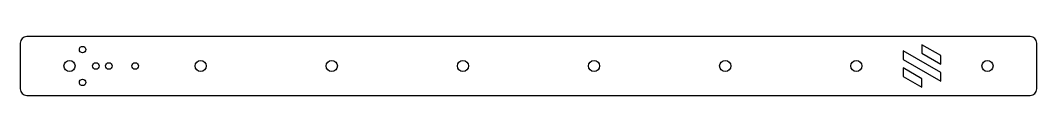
# Model space of a CAD drawing. Header units: millimetres. Extents: x 8 to 318, y 24 to 42.
import ezdxf

# ---------------------------------------------------------------- set-up
doc = ezdxf.new("R2010")
doc.units = ezdxf.units.MM
doc.layers.get('0').update_dxf_attribs({"linetype": 'CONTINUOUS'})

msp = doc.modelspace()

# ---------------------------------------------------------------- linework, layer by layer
for p, q in [((316, 42.11), (10, 42.11)), ((8, 40.11), (8, 26.11)), ((318, 26.11), (318, 40.11)), ((10, 24.11), (316, 24.11))]:
    msp.add_line(p, q)
for points in [[(277.26, 37.72), (277.26, 35.12), (288.74, 28.5), (288.74, 31.09)], [(283, 37), (288.74, 33.69), (288.74, 36.29), (283, 39.6)], [(277.26, 32.52), (277.26, 29.92), (283, 26.61), (283, 29.21)]]:
    msp.add_lwpolyline(points, close=True)
for centre, radius in [((27, 38.11), 1), ((23, 33.11), 1.7), ((31, 33.11), 1), ((35, 33.11), 1), ((43, 33.11), 1), ((63, 33.11), 1.7), ((103, 33.11), 1.7), ((143, 33.11), 1.7), ((183, 33.11), 1.7), ((223, 33.11), 1.7), ((263, 33.11), 1.7), ((303, 33.11), 1.7), ((27, 28.11), 1)]:
    msp.add_circle(centre, radius)
for centre, start, end in [((10, 40.11), 90, 180), ((316, 40.11), 0, 90), ((10, 26.11), 180, 270), ((316, 26.11), -90, 0)]:
    msp.add_arc(centre, 2, start, end)

doc.saveas('drawing.dxf')
